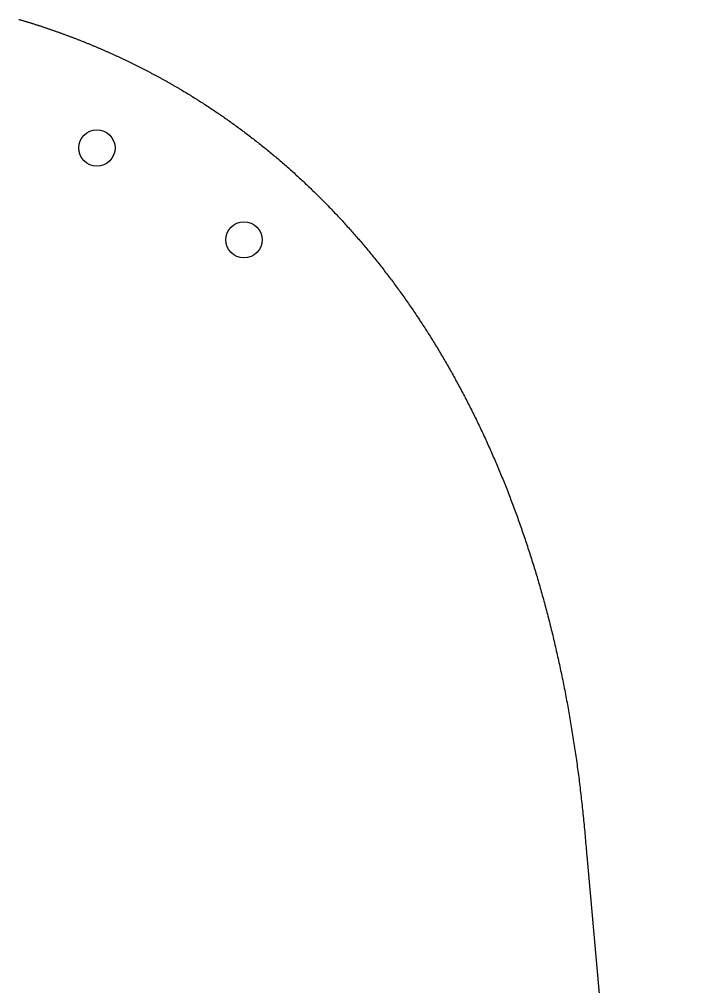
# Model space of a CAD drawing. Header units: millimetres. Extents: x 84 to 218, y -151 to -51.
# Drawn here: x 200.7 to 217.57, y -76.16 to -52.17 of the extents above; entities that cross this region are included whole.
import ezdxf

# ---------------------------------------------------------------- set-up
doc = ezdxf.new("R2010")
doc.units = ezdxf.units.MM
doc.layers.add('BLACK', color=250, linetype='CONTINUOUS')

msp = doc.modelspace()

# ---------------------------------------------------------------- linework, layer by layer
at = {"layer": 'BLACK', "linetype": 'CONTINUOUS'}
for p, q in [((200.692106, -52.166013), (200.710511, -52.171455)), ((200.710511, -52.171455), (200.728907, -52.176914)), ((200.728907, -52.176914), (200.747291, -52.182391)), ((200.747291, -52.182391), (200.765667, -52.187886)), ((200.765667, -52.187886), (200.784031, -52.193398)), ((200.784031, -52.193398), (200.802385, -52.198929)), ((200.802385, -52.198929), (200.820729, -52.204477)), ((200.820729, -52.204477), (200.839063, -52.210043)), ((200.839063, -52.210043), (200.857386, -52.215627)), ((200.857386, -52.215627), (200.8757, -52.221229)), ((200.8757, -52.221229), (200.894002, -52.226848)), ((200.894002, -52.226848), (200.912295, -52.232485)), ((200.912295, -52.232485), (200.930577, -52.23814)), ((200.930577, -52.23814), (200.94885, -52.243813)), ((200.94885, -52.243813), (200.967111, -52.249503)), ((200.967111, -52.249503), (200.985363, -52.255212)), ((200.985363, -52.255212), (201.003604, -52.260937)), ((201.003604, -52.260937), (201.021836, -52.266681)), ((201.021836, -52.266681), (201.040056, -52.272443)), ((201.040056, -52.272443), (201.058267, -52.278222)), ((201.058267, -52.278222), (201.076467, -52.284019)), ((201.076467, -52.284019), (201.094658, -52.289833)), ((201.094658, -52.289833), (201.112837, -52.295665)), ((201.112837, -52.295665), (201.131007, -52.301516)), ((201.131007, -52.301516), (201.149166, -52.307383)), ((201.149166, -52.307383), (201.167315, -52.313269)), ((201.167315, -52.313269), (201.185453, -52.319172)), ((201.185453, -52.319172), (201.203582, -52.325093)), ((201.203582, -52.325093), (201.2217, -52.331031)), ((201.2217, -52.331031), (201.239808, -52.336987)), ((201.239808, -52.336987), (201.257906, -52.342961)), ((201.257906, -52.342961), (201.275993, -52.348953)), ((201.275993, -52.348953), (201.29407, -52.354962)), ((201.29407, -52.354962), (201.312137, -52.360989)), ((201.312137, -52.360989), (201.330193, -52.367033)), ((201.330193, -52.367033), (201.34824, -52.373095)), ((201.34824, -52.373095), (201.366276, -52.379175)), ((201.366276, -52.379175), (201.384302, -52.385273)), ((201.384302, -52.385273), (201.402317, -52.391388)), ((201.402317, -52.391388), (201.420323, -52.397521)), ((201.420323, -52.397521), (201.438317, -52.403671)), ((201.438317, -52.403671), (201.456302, -52.409839)), ((201.456302, -52.409839), (201.474276, -52.416024)), ((201.474276, -52.416024), (201.492241, -52.422228)), ((201.492241, -52.422228), (201.510194, -52.428448)), ((201.510194, -52.428448), (201.528138, -52.434687)), ((201.528138, -52.434687), (201.546071, -52.440943)), ((201.546071, -52.440943), (201.563995, -52.447217)), ((201.563995, -52.447217), (201.581907, -52.453508)), ((201.581907, -52.453508), (201.59981, -52.459817)), ((201.59981, -52.459817), (201.617702, -52.466143)), ((201.617702, -52.466143), (201.635584, -52.472487)), ((201.635584, -52.472487), (201.653456, -52.478849)), ((201.653456, -52.478849), (201.671317, -52.485228)), ((201.671317, -52.485228), (201.689168, -52.491625)), ((201.689168, -52.491625), (201.70701, -52.498039)), ((201.70701, -52.498039), (201.72484, -52.504471)), ((201.72484, -52.504471), (201.742661, -52.51092)), ((201.742661, -52.51092), (201.76047, -52.517387)), ((201.76047, -52.517387), (201.77827, -52.523872)), ((201.77827, -52.523872), (201.79606, -52.530374)), ((201.79606, -52.530374), (201.813839, -52.536893)), ((201.813839, -52.536893), (201.831608, -52.54343)), ((201.831608, -52.54343), (201.849367, -52.549985)), ((201.849367, -52.549985), (201.867115, -52.556557)), ((201.867115, -52.556557), (201.884854, -52.563147)), ((201.884854, -52.563147), (201.902581, -52.569754)), ((201.902581, -52.569754), (201.920299, -52.576379)), ((201.920299, -52.576379), (201.938006, -52.583021)), ((201.938006, -52.583021), (201.955703, -52.589681)), ((201.955703, -52.589681), (201.97339, -52.596358)), ((201.97339, -52.596358), (201.991067, -52.603053)), ((201.991067, -52.603053), (202.008733, -52.609765)), ((202.008733, -52.609765), (202.026389, -52.616495)), ((202.026389, -52.616495), (202.044034, -52.623242)), ((202.044034, -52.623242), (202.06167, -52.630006)), ((202.06167, -52.630006), (202.079295, -52.636789)), ((202.079295, -52.636789), (202.09691, -52.643588)), ((202.09691, -52.643588), (202.114514, -52.650405)), ((202.114514, -52.650405), (202.132109, -52.65724)), ((202.132109, -52.65724), (202.149693, -52.664092)), ((202.149693, -52.664092), (202.167267, -52.670961)), ((202.167267, -52.670961), (202.18483, -52.677848)), ((202.18483, -52.677848), (202.202383, -52.684753)), ((202.202383, -52.684753), (202.219926, -52.691675)), ((202.219926, -52.691675), (202.237459, -52.698614)), ((202.237459, -52.698614), (202.254981, -52.705571)), ((202.254981, -52.705571), (202.272493, -52.712545)), ((202.272493, -52.712545), (202.289995, -52.719536)), ((202.289995, -52.719536), (202.307486, -52.726545)), ((202.307486, -52.726545), (202.324967, -52.733572)), ((202.324967, -52.733572), (202.342438, -52.740616)), ((202.342438, -52.740616), (202.359899, -52.747677)), ((202.359899, -52.747677), (202.377349, -52.754756)), ((202.377349, -52.754756), (202.394789, -52.761852)), ((202.394789, -52.761852), (202.412219, -52.768965)), ((202.412219, -52.768965), (202.429638, -52.776096)), ((202.429638, -52.776096), (202.447048, -52.783245)), ((202.447048, -52.783245), (202.464447, -52.79041)), ((202.464447, -52.79041), (202.481835, -52.797593)), ((202.481835, -52.797593), (202.499214, -52.804794)), ((202.499214, -52.804794), (202.516582, -52.812012)), ((202.516582, -52.812012), (202.533939, -52.819247)), ((202.533939, -52.819247), (202.551287, -52.8265)), ((202.551287, -52.8265), (202.568624, -52.83377)), ((202.568624, -52.83377), (202.585951, -52.841057)), ((202.585951, -52.841057), (202.603268, -52.848362)), ((202.603268, -52.848362), (202.620574, -52.855684)), ((202.620574, -52.855684), (202.63787, -52.863023)), ((202.63787, -52.863023), (202.655156, -52.87038)), ((202.655156, -52.87038), (202.672431, -52.877755)), ((202.672431, -52.877755), (202.689696, -52.885146)), ((202.689696, -52.885146), (202.706951, -52.892555)), ((202.706951, -52.892555), (202.724196, -52.899981)), ((202.724196, -52.899981), (202.74143, -52.907425)), ((202.74143, -52.907425), (202.758654, -52.914886)), ((202.758654, -52.914886), (202.775868, -52.922364)), ((202.775868, -52.922364), (202.793071, -52.92986)), ((202.793071, -52.92986), (202.810264, -52.937373)), ((202.810264, -52.937373), (202.827447, -52.944903)), ((202.827447, -52.944903), (202.844619, -52.95245)), ((202.844619, -52.95245), (202.861782, -52.960015)), ((202.861782, -52.960015), (202.878933, -52.967597)), ((202.878933, -52.967597), (202.896075, -52.975197)), ((202.896075, -52.975197), (202.913206, -52.982814)), ((202.913206, -52.982814), (202.930327, -52.990448)), ((202.930327, -52.990448), (202.947438, -52.998099)), ((202.947438, -52.998099), (202.964539, -53.005768)), ((202.964539, -53.005768), (202.981628, -53.013454)), ((202.981628, -53.013454), (202.998708, -53.021158)), ((202.998708, -53.021158), (203.015778, -53.028878)), ((203.015778, -53.028878), (203.032837, -53.036616)), ((203.032837, -53.036616), (203.049886, -53.044371)), ((203.049886, -53.044371), (203.066925, -53.052144)), ((203.066925, -53.052144), (203.083953, -53.059934)), ((203.083953, -53.059934), (203.100971, -53.067741)), ((203.100971, -53.067741), (203.117978, -53.075565)), ((203.117978, -53.075565), (203.134976, -53.083407)), ((203.134976, -53.083407), (203.151963, -53.091265)), ((203.151963, -53.091265), (203.16894, -53.099142)), ((203.16894, -53.099142), (203.185906, -53.107035)), ((203.185906, -53.107035), (203.202862, -53.114946)), ((203.202862, -53.114946), (203.219808, -53.122874)), ((203.219808, -53.122874), (203.236743, -53.130819)), ((203.236743, -53.130819), (203.253668, -53.138781)), ((203.253668, -53.138781), (203.270583, -53.146761)), ((203.270583, -53.146761), (203.287488, -53.154758)), ((203.287488, -53.154758), (203.304382, -53.162772)), ((203.304382, -53.162772), (203.321266, -53.170803)), ((203.321266, -53.170803), (203.33814, -53.178852)), ((203.33814, -53.178852), (203.355003, -53.186918)), ((203.355003, -53.186918), (203.371856, -53.195001)), ((203.371856, -53.195001), (203.388698, -53.203102)), ((203.388698, -53.203102), (203.405531, -53.211219)), ((203.405531, -53.211219), (203.422353, -53.219354)), ((203.422353, -53.219354), (203.439164, -53.227506)), ((203.439164, -53.227506), (203.455966, -53.235675)), ((203.455966, -53.235675), (203.472757, -53.243862)), ((203.472757, -53.243862), (203.489537, -53.252065)), ((203.489537, -53.252065), (203.506308, -53.260286)), ((203.506308, -53.260286), (203.523068, -53.268524)), ((203.523068, -53.268524), (203.539818, -53.27678)), ((203.539818, -53.27678), (203.556557, -53.285052)), ((203.556557, -53.285052), (203.573286, -53.293342)), ((203.573286, -53.293342), (203.590005, -53.301649)), ((203.590005, -53.301649), (203.606713, -53.309973)), ((203.606713, -53.309973), (203.623411, -53.318315)), ((203.623411, -53.318315), (203.640099, -53.326673)), ((203.640099, -53.326673), (203.656777, -53.335049)), ((203.656777, -53.335049), (203.673444, -53.343442)), ((203.673444, -53.343442), (203.6901, -53.351852)), ((203.6901, -53.351852), (203.706747, -53.360279)), ((203.706747, -53.360279), (203.723383, -53.368724)), ((203.723383, -53.368724), (203.740009, -53.377185)), ((203.740009, -53.377185), (203.756624, -53.385664)), ((203.756624, -53.385664), (203.773229, -53.39416)), ((203.773229, -53.39416), (203.789824, -53.402673)), ((203.789824, -53.402673), (203.806408, -53.411204)), ((203.806408, -53.411204), (203.822982, -53.419751)), ((203.822982, -53.419751), (203.839546, -53.428316)), ((203.839546, -53.428316), (203.8561, -53.436898)), ((203.8561, -53.436898), (203.872643, -53.445497)), ((203.872643, -53.445497), (203.889175, -53.454113)), ((203.889175, -53.454113), (203.905698, -53.462746)), ((203.905698, -53.462746), (203.92221, -53.471397)), ((203.92221, -53.471397), (203.938711, -53.480065)), ((203.938711, -53.480065), (203.955203, -53.488749)), ((203.955203, -53.488749), (203.971684, -53.497452)), ((203.971684, -53.497452), (203.988154, -53.506171)), ((203.988154, -53.506171), (204.004614, -53.514907)), ((204.004614, -53.514907), (204.021064, -53.52366)), ((204.021064, -53.52366), (204.037504, -53.532431)), ((204.037504, -53.532431), (204.053933, -53.541219)), ((204.053933, -53.541219), (204.070352, -53.550024)), ((204.070352, -53.550024), (204.08676, -53.558845)), ((204.08676, -53.558845), (204.103158, -53.567685)), ((204.103158, -53.567685), (204.119546, -53.576541)), ((204.119546, -53.576541), (204.135923, -53.585414)), ((204.135923, -53.585414), (204.15229, -53.594305)), ((204.15229, -53.594305), (204.168647, -53.603213)), ((204.168647, -53.603213), (204.184993, -53.612137)), ((204.184993, -53.612137), (204.201329, -53.621079)), ((204.201329, -53.621079), (204.217655, -53.630038)), ((204.217655, -53.630038), (204.23397, -53.639014)), ((204.23397, -53.639014), (204.250275, -53.648008)), ((204.250275, -53.648008), (204.266569, -53.657018)), ((204.266569, -53.657018), (204.282853, -53.666046)), ((204.282853, -53.666046), (204.299127, -53.67509)), ((204.299127, -53.67509), (204.31539, -53.684152)), ((204.31539, -53.684152), (204.331643, -53.693231)), ((204.331643, -53.693231), (204.347886, -53.702327)), ((204.347886, -53.702327), (204.364118, -53.71144)), ((204.364118, -53.71144), (204.38034, -53.72057)), ((204.38034, -53.72057), (204.396551, -53.729718)), ((204.396551, -53.729718), (204.412752, -53.738882)), ((204.412752, -53.738882), (204.428943, -53.748064)), ((204.428943, -53.748064), (204.445123, -53.757262)), ((204.445123, -53.757262), (204.461293, -53.766478)), ((204.461293, -53.766478), (204.477453, -53.775711)), ((204.477453, -53.775711), (204.493602, -53.784961)), ((204.493602, -53.784961), (204.50974, -53.794228)), ((204.50974, -53.794228), (204.525869, -53.803512)), ((204.525869, -53.803512), (204.541987, -53.812813)), ((204.541987, -53.812813), (204.558094, -53.822131)), ((204.558094, -53.822131), (204.574191, -53.831467)), ((204.574191, -53.831467), (204.590278, -53.840819)), ((204.590278, -53.840819), (204.606355, -53.850189)), ((204.606355, -53.850189), (204.62242, -53.859575)), ((204.62242, -53.859575), (204.638476, -53.868979)), ((204.638476, -53.868979), (204.654521, -53.8784)), ((204.654521, -53.8784), (204.670556, -53.887838)), ((204.670556, -53.887838), (204.68658, -53.897293)), ((204.68658, -53.897293), (204.718598, -53.916254)), ((204.718598, -53.916254), (204.750574, -53.935284)), ((204.750574, -53.935284), (204.782508, -53.954382)), ((204.782508, -53.954382), (204.8144, -53.973548)), ((204.8144, -53.973548), (204.846251, -53.992782)), ((204.846251, -53.992782), (204.87806, -54.012085)), ((204.87806, -54.012085), (204.909828, -54.031456)), ((204.909828, -54.031456), (204.941553, -54.050895)), ((204.941553, -54.050895), (204.973237, -54.070403)), ((204.973237, -54.070403), (205.004879, -54.089978)), ((205.004879, -54.089978), (205.03648, -54.109622)), ((205.03648, -54.109622), (205.068039, -54.129335)), ((205.068039, -54.129335), (205.099556, -54.149115)), ((205.099556, -54.149115), (205.131031, -54.168964)), ((205.131031, -54.168964), (205.162464, -54.18888)), ((205.162464, -54.18888), (205.193856, -54.208866)), ((205.193856, -54.208866), (205.225205, -54.228919)), ((205.225205, -54.228919), (205.256513, -54.24904)), ((205.256513, -54.24904), (205.287779, -54.26923)), ((205.287779, -54.26923), (205.319003, -54.289488)), ((205.319003, -54.289488), (205.350185, -54.309814)), ((205.350185, -54.309814), (205.381326, -54.330208)), ((205.381326, -54.330208), (205.412424, -54.35067)), ((205.412424, -54.35067), (205.44348, -54.371201)), ((205.44348, -54.371201), (205.474495, -54.3918)), ((205.474495, -54.3918), (205.505467, -54.412466)), ((205.505467, -54.412466), (205.536398, -54.433201)), ((205.536398, -54.433201), (205.567286, -54.454005)), ((205.567286, -54.454005), (205.598132, -54.474876)), ((205.598132, -54.474876), (205.628937, -54.495815)), ((205.628937, -54.495815), (205.659699, -54.516823)), ((205.659699, -54.516823), (205.690419, -54.537899)), ((205.690419, -54.537899), (205.721097, -54.559043)), ((205.721097, -54.559043), (205.751734, -54.580255)), ((205.751734, -54.580255), (205.782327, -54.601535)), ((205.782327, -54.601535), (205.812879, -54.622883)), ((205.812879, -54.622883), (205.843389, -54.644299)), ((205.843389, -54.644299), (205.873856, -54.665784)), ((205.873856, -54.665784), (205.904281, -54.687337)), ((205.904281, -54.687337), (205.934664, -54.708958)), ((205.934664, -54.708958), (205.965005, -54.730646)), ((205.965005, -54.730646), (205.995304, -54.752404)), ((205.995304, -54.752404), (206.02556, -54.774229)), ((206.02556, -54.774229), (206.055774, -54.796122)), ((206.055774, -54.796122), (206.085945, -54.818084)), ((206.085945, -54.818084), (206.116075, -54.840113)), ((206.116075, -54.840113), (206.146161, -54.862211)), ((206.146161, -54.862211), (206.176206, -54.884377)), ((206.176206, -54.884377), (206.206208, -54.906611)), ((206.206208, -54.906611), (206.236168, -54.928913)), ((206.236168, -54.928913), (206.266085, -54.951283)), ((206.266085, -54.951283), (206.29596, -54.973722)), ((206.29596, -54.973722), (206.325792, -54.996228)), ((206.325792, -54.996228), (206.355582, -55.018803)), ((206.355582, -55.018803), (206.385329, -55.041446)), ((206.385329, -55.041446), (206.415034, -55.064157)), ((206.415034, -55.064157), (206.444696, -55.086936)), ((206.444696, -55.086936), (206.474316, -55.109784)), ((206.474316, -55.109784), (206.503893, -55.132699)), ((206.503893, -55.132699), (206.533427, -55.155683)), ((206.533427, -55.155683), (206.562919, -55.178735)), ((206.562919, -55.178735), (206.592368, -55.201855)), ((206.592368, -55.201855), (206.621774, -55.225043)), ((206.621774, -55.225043), (206.651137, -55.2483)), ((206.651137, -55.2483), (206.680458, -55.271624)), ((206.680458, -55.271624), (206.709736, -55.295017)), ((206.709736, -55.295017), (206.738971, -55.318478)), ((206.738971, -55.318478), (206.768164, -55.342008)), ((206.768164, -55.342008), (206.797313, -55.365605)), ((206.797313, -55.365605), (206.82642, -55.389271)), ((206.82642, -55.389271), (206.855484, -55.413005)), ((206.855484, -55.413005), (206.884504, -55.436807)), ((206.884504, -55.436807), (206.913482, -55.460677)), ((206.913482, -55.460677), (206.942417, -55.484616)), ((206.942417, -55.484616), (206.971309, -55.508623)), ((206.971309, -55.508623), (207.000158, -55.532698)), ((207.000158, -55.532698), (207.028963, -55.556841)), ((207.028963, -55.556841), (207.057726, -55.581053)), ((207.057726, -55.581053), (207.086446, -55.605333)), ((207.086446, -55.605333), (207.115122, -55.629681)), ((207.115122, -55.629681), (207.143755, -55.654098)), ((207.143755, -55.654098), (207.172345, -55.678583)), ((207.172345, -55.678583), (207.200892, -55.703136)), ((207.200892, -55.703136), (207.229396, -55.727758)), ((207.229396, -55.727758), (207.257856, -55.752447)), ((207.257856, -55.752447), (207.286273, -55.777206)), ((207.286273, -55.777206), (207.314647, -55.802032)), ((207.314647, -55.802032), (207.342977, -55.826927)), ((207.342977, -55.826927), (207.371264, -55.851891)), ((207.371264, -55.851891), (207.399507, -55.876922)), ((207.399507, -55.876922), (207.427707, -55.902022)), ((207.427707, -55.902022), (207.455864, -55.927191)), ((207.455864, -55.927191), (207.483977, -55.952428)), ((207.483977, -55.952428), (207.512046, -55.977733)), ((207.512046, -55.977733), (207.540072, -56.003107)), ((207.540072, -56.003107), (207.568055, -56.028549)), ((207.568055, -56.028549), (207.595993, -56.05406)), ((207.595993, -56.05406), (207.623888, -56.079639)), ((207.623888, -56.079639), (207.651739, -56.105286)), ((207.651739, -56.105286), (207.679547, -56.131003)), ((207.679547, -56.131003), (207.707311, -56.156787)), ((207.707311, -56.156787), (207.735031, -56.18264)), ((207.735031, -56.18264), (207.762707, -56.208562)), ((207.762707, -56.208562), (207.790339, -56.234552)), ((207.790339, -56.234552), (207.817927, -56.260611)), ((207.817927, -56.260611), (207.845472, -56.286738)), ((207.845472, -56.286738), (207.872972, -56.312934)), ((207.872972, -56.312934), (207.900429, -56.339198)), ((207.900429, -56.339198), (207.927841, -56.365531)), ((207.927841, -56.365531), (207.95521, -56.391933)), ((207.95521, -56.391933), (207.982534, -56.418403)), ((207.982534, -56.418403), (208.009814, -56.444942)), ((208.009814, -56.444942), (208.03705, -56.47155)), ((208.03705, -56.47155), (208.064242, -56.498226)), ((208.064242, -56.498226), (208.091389, -56.524971)), ((208.091389, -56.524971), (208.118493, -56.551785)), ((208.118493, -56.551785), (208.145551, -56.578667)), ((208.145551, -56.578667), (208.172566, -56.605618)), ((208.172566, -56.605618), (208.199536, -56.632638)), ((208.199536, -56.632638), (208.226462, -56.659726)), ((208.226462, -56.659726), (208.253343, -56.686883)), ((208.253343, -56.686883), (208.28018, -56.71411)), ((208.28018, -56.71411), (208.306972, -56.741404)), ((208.306972, -56.741404), (208.33372, -56.768768)), ((208.33372, -56.768768), (208.360423, -56.796201)), ((208.360423, -56.796201), (208.387082, -56.823702)), ((208.387082, -56.823702), (208.413696, -56.851272)), ((208.413696, -56.851272), (208.440265, -56.878911)), ((208.440265, -56.878911), (208.466789, -56.906619)), ((208.466789, -56.906619), (208.493268, -56.934396)), ((208.493268, -56.934396), (208.519703, -56.962242)), ((208.519703, -56.962242), (208.546093, -56.990156)), ((208.546093, -56.990156), (208.572438, -57.01814)), ((208.572438, -57.01814), (208.598737, -57.046193)), ((208.598737, -57.046193), (208.624992, -57.074314)), ((208.624992, -57.074314), (208.651202, -57.102505)), ((208.651202, -57.102505), (208.677367, -57.130764)), ((208.677367, -57.130764), (208.703487, -57.159093)), ((208.703487, -57.159093), (208.729561, -57.187491)), ((208.729561, -57.187491), (208.75559, -57.215957)), ((208.75559, -57.215957), (208.781574, -57.244493)), ((208.781574, -57.244493), (208.807513, -57.273098)), ((208.807513, -57.273098), (208.833406, -57.301772)), ((208.833406, -57.301772), (208.859254, -57.330515)), ((208.859254, -57.330515), (208.885057, -57.359328)), ((208.885057, -57.359328), (208.910814, -57.388209)), ((208.910814, -57.388209), (208.936526, -57.41716)), ((208.936526, -57.41716), (208.962192, -57.44618)), ((208.962192, -57.44618), (208.987812, -57.475269)), ((208.987812, -57.475269), (209.013387, -57.504427)), ((209.013387, -57.504427), (209.038916, -57.533655)), ((209.038916, -57.533655), (209.0644, -57.562952)), ((209.0644, -57.562952), (209.089837, -57.592318)), ((209.089837, -57.592318), (209.115229, -57.621753)), ((209.115229, -57.621753), (209.140575, -57.651258)), ((209.140575, -57.651258), (209.165875, -57.680832)), ((209.165875, -57.680832), (209.191129, -57.710476)), ((209.191129, -57.710476), (209.216337, -57.740189)), ((209.216337, -57.740189), (209.241499, -57.769971)), ((209.241499, -57.769971), (209.266615, -57.799823)), ((209.266615, -57.799823), (209.291685, -57.829744)), ((209.291685, -57.829744), (209.316709, -57.859735)), ((209.316709, -57.859735), (209.341686, -57.889795)), ((209.341686, -57.889795), (209.366617, -57.919924)), ((209.366617, -57.919924), (209.391502, -57.950124)), ((209.391502, -57.950124), (209.416341, -57.980392)), ((209.416341, -57.980392), (209.441133, -58.01073)), ((209.441133, -58.01073), (209.465878, -58.041138)), ((209.465878, -58.041138), (209.490577, -58.071616)), ((209.490577, -58.071616), (209.51523, -58.102163)), ((209.51523, -58.102163), (209.539835, -58.132779)), ((209.539835, -58.132779), (209.564395, -58.163466)), ((209.564395, -58.163466), (209.588907, -58.194222)), ((209.588907, -58.194222), (209.613373, -58.225047)), ((209.613373, -58.225047), (209.637792, -58.255943)), ((209.637792, -58.255943), (209.662163, -58.286908)), ((209.662163, -58.286908), (209.686489, -58.317943)), ((209.686489, -58.317943), (209.710767, -58.349048)), ((209.710767, -58.349048), (209.734998, -58.380222)), ((209.734998, -58.380222), (209.759182, -58.411466)), ((209.759182, -58.411466), (209.783318, -58.44278)), ((209.783318, -58.44278), (209.807408, -58.474164)), ((209.807408, -58.474164), (209.831451, -58.505618)), ((209.831451, -58.505618), (209.855446, -58.537142)), ((209.855446, -58.537142), (209.879393, -58.568736)), ((209.879393, -58.568736), (209.903294, -58.600399)), ((209.903294, -58.600399), (209.927147, -58.632133)), ((209.927147, -58.632133), (209.950952, -58.663936)), ((209.950952, -58.663936), (209.97471, -58.69581)), ((209.97471, -58.69581), (209.998421, -58.727753)), ((209.998421, -58.727753), (210.022083, -58.759767)), ((210.022083, -58.759767), (210.045698, -58.791851)), ((210.045698, -58.791851), (210.069265, -58.824004)), ((210.069265, -58.824004), (210.092785, -58.856228)), ((210.092785, -58.856228), (210.116256, -58.888522)), ((210.116256, -58.888522), (210.13968, -58.920886)), ((210.13968, -58.920886), (210.163055, -58.953321)), ((210.163055, -58.953321), (210.186383, -58.985825)), ((210.186383, -58.985825), (210.209662, -59.0184)), ((210.209662, -59.0184), (210.232893, -59.051045)), ((210.232893, -59.051045), (210.256076, -59.08376)), ((210.256076, -59.08376), (210.279211, -59.116545)), ((210.279211, -59.116545), (210.302297, -59.149401)), ((210.302297, -59.149401), (210.325336, -59.182327)), ((210.325336, -59.182327), (210.348325, -59.215323)), ((210.348325, -59.215323), (210.371266, -59.24839)), ((210.371266, -59.24839), (210.394159, -59.281527)), ((210.394159, -59.281527), (210.417003, -59.314735)), ((210.417003, -59.314735), (210.439798, -59.348012)), ((210.439798, -59.348012), (210.462544, -59.381361)), ((210.462544, -59.381361), (210.485242, -59.41478)), ((210.485242, -59.41478), (210.507891, -59.448269)), ((210.507891, -59.448269), (210.530491, -59.481829)), ((210.530491, -59.481829), (210.553042, -59.515459)), ((210.553042, -59.515459), (210.575543, -59.54916)), ((210.575543, -59.54916), (210.597996, -59.582931)), ((210.597996, -59.582931), (210.6204, -59.616773)), ((210.6204, -59.616773), (210.642754, -59.650686)), ((210.642754, -59.650686), (210.66506, -59.684669)), ((210.66506, -59.684669), (210.687315, -59.718723)), ((210.687315, -59.718723), (210.709522, -59.752848)), ((210.709522, -59.752848), (210.731679, -59.787043)), ((210.731679, -59.787043), (210.753786, -59.821309)), ((210.753786, -59.821309), (210.775844, -59.855646)), ((210.775844, -59.855646), (210.797852, -59.890053)), ((210.797852, -59.890053), (210.819811, -59.924532)), ((210.819811, -59.924532), (210.841719, -59.959081)), ((210.841719, -59.959081), (210.863578, -59.993701)), ((210.863578, -59.993701), (210.885387, -60.028391)), ((210.885387, -60.028391), (210.907146, -60.063153)), ((210.907146, -60.063153), (210.928855, -60.097986)), ((210.928855, -60.097986), (210.950514, -60.132889)), ((210.950514, -60.132889), (210.972123, -60.167863)), ((210.972123, -60.167863), (210.993681, -60.202909)), ((210.993681, -60.202909), (211.015189, -60.238025)), ((211.015189, -60.238025), (211.036647, -60.273212)), ((211.036647, -60.273212), (211.058055, -60.30847)), ((211.058055, -60.30847), (211.079412, -60.3438)), ((211.079412, -60.3438), (211.100718, -60.3792)), ((211.100718, -60.3792), (211.121974, -60.414672)), ((211.121974, -60.414672), (211.143179, -60.450214)), ((211.143179, -60.450214), (211.164333, -60.485828)), ((211.164333, -60.485828), (211.185437, -60.521513)), ((211.185437, -60.521513), (211.206489, -60.557269)), ((211.206489, -60.557269), (211.227491, -60.593096)), ((211.227491, -60.593096), (211.248442, -60.628994)), ((211.248442, -60.628994), (211.269341, -60.664964)), ((211.269341, -60.664964), (211.29019, -60.701004)), ((211.29019, -60.701004), (211.310987, -60.737117)), ((211.310987, -60.737117), (211.331733, -60.7733)), ((211.331733, -60.7733), (211.352428, -60.809555)), ((211.352428, -60.809555), (211.373071, -60.845881)), ((211.373071, -60.845881), (211.393663, -60.882278)), ((211.393663, -60.882278), (211.414203, -60.918747)), ((211.414203, -60.918747), (211.434691, -60.955287)), ((211.434691, -60.955287), (211.455128, -60.991898)), ((211.455128, -60.991898), (211.475513, -61.028581)), ((211.475513, -61.028581), (211.495846, -61.065336)), ((211.495846, -61.065336), (211.516128, -61.102162)), ((211.516128, -61.102162), (211.536357, -61.139059)), ((211.536357, -61.139059), (211.556534, -61.176028)), ((211.556534, -61.176028), (211.576659, -61.213068)), ((211.576659, -61.213068), (211.596732, -61.25018)), ((211.596732, -61.25018), (211.616753, -61.287364)), ((211.616753, -61.287364), (211.636721, -61.324619)), ((211.636721, -61.324619), (211.656637, -61.361946)), ((211.656637, -61.361946), (211.676501, -61.399344)), ((211.676501, -61.399344), (211.696312, -61.436814)), ((211.696312, -61.436814), (211.71607, -61.474356)), ((211.71607, -61.474356), (211.735776, -61.511969)), ((211.735776, -61.511969), (211.755428, -61.549655)), ((211.755428, -61.549655), (211.775028, -61.587411)), ((211.775028, -61.587411), (211.794575, -61.62524)), ((211.794575, -61.62524), (211.81407, -61.66314)), ((211.81407, -61.66314), (211.833511, -61.701113)), ((211.833511, -61.701113), (211.852898, -61.739157)), ((211.852898, -61.739157), (211.872233, -61.777272)), ((211.872233, -61.777272), (211.891515, -61.81546)), ((211.891515, -61.81546), (211.910743, -61.85372)), ((211.910743, -61.85372), (211.929917, -61.892051)), ((211.929917, -61.892051), (211.949038, -61.930454)), ((211.949038, -61.930454), (211.968106, -61.968929)), ((211.968106, -61.968929), (211.98712, -62.007477)), ((211.98712, -62.007477), (212.00608, -62.046096)), ((212.00608, -62.046096), (212.024986, -62.084787)), ((212.024986, -62.084787), (212.043839, -62.12355)), ((212.043839, -62.12355), (212.062637, -62.162385)), ((212.062637, -62.162385), (212.081382, -62.201292)), ((212.081382, -62.201292), (212.100072, -62.240272)), ((212.100072, -62.240272), (212.118708, -62.279323)), ((212.118708, -62.279323), (212.13729, -62.318446)), ((212.13729, -62.318446), (212.155818, -62.357642)), ((212.155818, -62.357642), (212.174291, -62.39691)), ((212.174291, -62.39691), (212.19271, -62.436249)), ((212.19271, -62.436249), (212.211074, -62.475661)), ((212.211074, -62.475661), (212.229383, -62.515146)), ((212.229383, -62.515146), (212.247638, -62.554702)), ((212.247638, -62.554702), (212.265838, -62.59433)), ((212.265838, -62.59433), (212.283983, -62.634031)), ((212.283983, -62.634031), (212.302073, -62.673804)), ((212.302073, -62.673804), (212.320108, -62.71365)), ((212.320108, -62.71365), (212.338088, -62.753567)), ((212.338088, -62.753567), (212.356013, -62.793557)), ((212.356013, -62.793557), (212.373882, -62.833619)), ((212.373882, -62.833619), (212.391696, -62.873754)), ((212.391696, -62.873754), (212.409455, -62.913961)), ((212.409455, -62.913961), (212.427158, -62.95424)), ((212.427158, -62.95424), (212.444805, -62.994592)), ((212.444805, -62.994592), (212.462397, -63.035016)), ((212.462397, -63.035016), (212.479933, -63.075512)), ((212.479933, -63.075512), (212.497414, -63.116081)), ((212.497414, -63.116081), (212.514838, -63.156723)), ((212.514838, -63.156723), (212.532206, -63.197437)), ((212.532206, -63.197437), (212.549519, -63.238223)), ((212.549519, -63.238223), (212.566775, -63.279082)), ((212.566775, -63.279082), (212.583975, -63.320013)), ((212.583975, -63.320013), (212.601118, -63.361017)), ((212.601118, -63.361017), (212.618205, -63.402094)), ((212.618205, -63.402094), (212.635236, -63.443243)), ((212.635236, -63.443243), (212.65221, -63.484464)), ((212.65221, -63.484464), (212.669128, -63.525759)), ((212.669128, -63.525759), (212.685988, -63.567125)), ((212.685988, -63.567125), (212.702792, -63.608565)), ((212.702792, -63.608565), (212.719539, -63.650077)), ((212.719539, -63.650077), (212.736229, -63.691662)), ((212.736229, -63.691662), (212.752862, -63.733319)), ((212.752862, -63.733319), (212.769438, -63.775049)), ((212.769438, -63.775049), (212.785957, -63.816852)), ((212.785957, -63.816852), (212.802418, -63.858728)), ((212.802418, -63.858728), (212.818822, -63.900676)), ((212.818822, -63.900676), (212.835168, -63.942697)), ((212.835168, -63.942697), (212.851457, -63.984791)), ((212.851457, -63.984791), (212.867688, -64.026957)), ((212.867688, -64.026957), (212.883862, -64.069196)), ((212.883862, -64.069196), (212.899977, -64.111508)), ((212.899977, -64.111508), (212.916035, -64.153893)), ((212.916035, -64.153893), (212.932035, -64.196351)), ((212.932035, -64.196351), (212.947976, -64.238882)), ((212.947976, -64.238882), (212.96386, -64.281485)), ((212.96386, -64.281485), (212.979685, -64.324161)), ((212.979685, -64.324161), (212.995452, -64.36691)), ((212.995452, -64.36691), (213.011161, -64.409733)), ((213.011161, -64.409733), (213.026811, -64.452627)), ((213.026811, -64.452627), (213.042402, -64.495595)), ((213.042402, -64.495595), (213.057935, -64.538636)), ((213.057935, -64.538636), (213.073409, -64.58175)), ((213.073409, -64.58175), (213.088824, -64.624937)), ((213.088824, -64.624937), (213.104181, -64.668196)), ((213.104181, -64.668196), (213.119478, -64.711529)), ((213.119478, -64.711529), (213.134716, -64.754934)), ((213.134716, -64.754934), (213.149895, -64.798413)), ((213.149895, -64.798413), (213.165015, -64.841965)), ((213.165015, -64.841965), (213.180075, -64.885589)), ((213.180075, -64.885589), (213.195076, -64.929287)), ((213.195076, -64.929287), (213.210017, -64.973058)), ((213.210017, -64.973058), (213.224899, -65.016901)), ((213.224899, -65.016901), (213.239721, -65.060818)), ((213.239721, -65.060818), (213.254483, -65.104808)), ((213.254483, -65.104808), (213.269186, -65.148871)), ((213.269186, -65.148871), (213.283828, -65.193007)), ((213.283828, -65.193007), (213.29841, -65.237216)), ((213.29841, -65.237216), (213.312932, -65.281498)), ((213.312932, -65.281498), (213.327394, -65.325854)), ((213.327394, -65.325854), (213.341796, -65.370282)), ((213.341796, -65.370282), (213.356137, -65.414784)), ((213.356137, -65.414784), (213.370418, -65.459359)), ((213.370418, -65.459359), (213.384638, -65.504007)), ((213.384638, -65.504007), (213.398797, -65.548728)), ((213.398797, -65.548728), (213.412896, -65.593522)), ((213.412896, -65.593522), (213.426934, -65.63839)), ((213.426934, -65.63839), (213.44091, -65.683331)), ((213.44091, -65.683331), (213.454826, -65.728344)), ((213.454826, -65.728344), (213.468681, -65.773432)), ((213.468681, -65.773432), (213.482474, -65.818592)), ((213.482474, -65.818592), (213.496206, -65.863825)), ((213.496206, -65.863825), (213.509877, -65.909132)), ((213.509877, -65.909132), (213.523486, -65.954512)), ((213.523486, -65.954512), (213.537034, -65.999966)), ((213.537034, -65.999966), (213.55052, -66.045492)), ((213.55052, -66.045492), (213.563944, -66.091092)), ((213.563944, -66.091092), (213.577306, -66.136765)), ((213.577306, -66.136765), (213.590607, -66.182512)), ((213.590607, -66.182512), (213.603845, -66.228331)), ((213.603845, -66.228331), (213.617021, -66.274224)), ((213.617021, -66.274224), (213.630135, -66.32019)), ((213.630135, -66.32019), (213.643187, -66.36623)), ((213.643187, -66.36623), (213.656176, -66.412343)), ((213.656176, -66.412343), (213.669103, -66.458529)), ((213.669103, -66.458529), (213.681967, -66.504789)), ((213.681967, -66.504789), (213.694769, -66.551121)), ((213.694769, -66.551121), (213.707508, -66.597528)), ((213.707508, -66.597528), (213.720184, -66.644007)), ((213.720184, -66.644007), (213.732797, -66.69056)), ((213.732797, -66.69056), (213.745347, -66.737186)), ((213.745347, -66.737186), (213.757834, -66.783886)), ((213.757834, -66.783886), (213.770257, -66.830659)), ((213.770257, -66.830659), (213.782617, -66.877505)), ((213.782617, -66.877505), (213.794914, -66.924425)), ((213.794914, -66.924425), (213.807148, -66.971418)), ((213.807148, -66.971418), (213.819318, -67.018484)), ((213.819318, -67.018484), (213.831424, -67.065624)), ((213.831424, -67.065624), (213.843466, -67.112837)), ((213.843466, -67.112837), (213.855444, -67.160123)), ((213.855444, -67.160123), (213.867359, -67.207483)), ((213.867359, -67.207483), (213.879209, -67.254917)), ((213.879209, -67.254917), (213.890996, -67.302423)), ((213.890996, -67.302423), (213.902718, -67.350004)), ((213.902718, -67.350004), (213.914375, -67.397657)), ((213.914375, -67.397657), (213.925969, -67.445384)), ((213.925969, -67.445384), (213.937497, -67.493184)), ((213.937497, -67.493184), (213.948961, -67.541058)), ((213.948961, -67.541058), (213.960361, -67.589005)), ((213.960361, -67.589005), (213.971695, -67.637026)), ((213.971695, -67.637026), (213.982965, -67.685119)), ((213.982965, -67.685119), (213.99417, -67.733287)), ((213.99417, -67.733287), (214.005309, -67.781528)), ((214.005309, -67.781528), (214.016384, -67.829842)), ((214.016384, -67.829842), (214.027393, -67.878229)), ((214.027393, -67.878229), (214.038337, -67.92669)), ((214.038337, -67.92669), (214.049215, -67.975225)), ((214.049215, -67.975225), (214.060028, -68.023833)), ((214.060028, -68.023833), (214.070775, -68.072514)), ((214.070775, -68.072514), (214.081456, -68.121268)), ((214.081456, -68.121268), (214.092072, -68.170097)), ((214.092072, -68.170097), (214.102621, -68.218998)), ((214.102621, -68.218998), (214.113105, -68.267973)), ((214.113105, -68.267973), (214.123522, -68.317021)), ((214.123522, -68.317021), (214.133874, -68.366143)), ((214.133874, -68.366143), (214.144158, -68.415338)), ((214.144158, -68.415338), (214.154377, -68.464607)), ((214.154377, -68.464607), (214.164529, -68.513949)), ((214.164529, -68.513949), (214.174614, -68.563364)), ((214.174614, -68.563364), (214.184633, -68.612853)), ((214.184633, -68.612853), (214.194585, -68.662415)), ((214.194585, -68.662415), (214.20447, -68.71205)), ((214.20447, -68.71205), (214.214288, -68.761759)), ((214.214288, -68.761759), (214.224038, -68.811542)), ((214.224038, -68.811542), (214.233722, -68.861397)), ((214.233722, -68.861397), (214.243339, -68.911326)), ((214.243339, -68.911326), (214.252888, -68.961329)), ((214.252888, -68.961329), (214.262369, -69.011405)), ((214.262369, -69.011405), (214.271783, -69.061554)), ((214.271783, -69.061554), (214.28113, -69.111777)), ((214.28113, -69.111777), (214.290409, -69.162073)), ((214.290409, -69.162073), (214.299619, -69.212442)), ((214.299619, -69.212442), (214.308762, -69.262885)), ((214.308762, -69.262885), (214.317837, -69.313401)), ((214.317837, -69.313401), (214.326844, -69.36399)), ((214.326844, -69.36399), (214.335782, -69.414653)), ((214.335782, -69.414653), (214.344652, -69.465389)), ((214.344652, -69.465389), (214.353454, -69.516199)), ((214.353454, -69.516199), (214.362187, -69.567081)), ((214.362187, -69.567081), (214.370852, -69.618038)), ((214.370852, -69.618038), (214.379448, -69.669067)), ((214.379448, -69.669067), (214.387975, -69.72017)), ((214.387975, -69.72017), (214.396433, -69.771346)), ((214.396433, -69.771346), (214.404822, -69.822595)), ((214.404822, -69.822595), (214.413142, -69.873918)), ((214.413142, -69.873918), (214.421393, -69.925314)), ((214.421393, -69.925314), (214.429575, -69.976783)), ((214.429575, -69.976783), (214.437687, -70.028325)), ((214.437687, -70.028325), (214.44573, -70.079941)), ((214.44573, -70.079941), (214.453703, -70.13163)), ((214.453703, -70.13163), (214.461606, -70.183392)), ((214.461606, -70.183392), (214.46944, -70.235228)), ((214.46944, -70.235228), (214.477204, -70.287137)), ((214.477204, -70.287137), (214.484897, -70.339119)), ((214.484897, -70.339119), (214.492521, -70.391174)), ((214.492521, -70.391174), (214.500075, -70.443302)), ((214.500075, -70.443302), (214.507558, -70.495504)), ((214.507558, -70.495504), (214.514971, -70.547779)), ((214.514971, -70.547779), (214.522314, -70.600127)), ((214.522314, -70.600127), (214.529586, -70.652548)), ((214.529586, -70.652548), (214.536787, -70.705042)), ((214.536787, -70.705042), (214.543918, -70.757609)), ((214.543918, -70.757609), (214.550977, -70.81025)), ((214.550977, -70.81025), (214.557966, -70.862964)), ((214.557966, -70.862964), (214.564884, -70.915751)), ((214.564884, -70.915751), (214.57173, -70.968611)), ((214.57173, -70.968611), (214.578506, -71.021544)), ((214.578506, -71.021544), (214.58521, -71.07455)), ((214.58521, -71.07455), (214.591843, -71.127629)), ((214.591843, -71.127629), (214.598404, -71.180781)), ((214.598404, -71.180781), (214.604893, -71.234007)), ((214.604893, -71.234007), (214.611311, -71.287305)), ((214.611311, -71.287305), (214.617657, -71.340676)), ((214.617657, -71.340676), (214.623931, -71.394121)), ((214.623931, -71.394121), (214.630133, -71.447638)), ((214.630133, -71.447638), (214.636263, -71.501229)), ((214.636263, -71.501229), (214.642321, -71.554892)), ((214.642321, -71.554892), (214.648306, -71.608629)), ((214.648306, -71.608629), (214.654219, -71.662438)), ((214.654219, -71.662438), (214.66006, -71.71632)), ((214.66006, -71.71632), (214.665828, -71.770275)), ((214.665828, -71.770275), (214.671523, -71.824304)), ((214.671523, -71.824304), (214.677145, -71.878405)), ((214.677145, -71.878405), (214.682695, -71.932579)), ((214.682695, -71.932579), (214.688171, -71.986825)), ((214.688171, -71.986825), (214.693575, -72.041145)), ((214.693575, -72.041145), (214.698905, -72.095538)), ((214.698905, -72.095538), (214.704162, -72.150003)), ((214.704162, -72.150003), (214.709346, -72.204541)), ((214.709346, -72.204541), (214.714456, -72.259152)), ((214.714456, -72.259152), (214.719493, -72.313836)), ((214.719493, -72.313836), (214.724456, -72.368592)), ((214.724456, -72.368592), (214.729345, -72.423422)), ((214.729345, -72.423422), (214.73416, -72.478324)), ((214.73416, -72.478324), (214.738901, -72.533298)), ((214.738901, -72.533298), (214.743569, -72.588346)), ((214.743569, -72.588346), (214.748162, -72.643466)), ((214.748162, -72.643466), (214.752681, -72.698659)), ((214.752681, -72.698659), (214.757125, -72.753924)), ((214.757125, -72.753924), (214.761495, -72.809262)), ((214.761495, -72.809262), (214.765791, -72.864673)), ((214.765791, -72.864673), (214.77, -72.92)), ((214.77, -72.92), (217.57, -104.25))]:
    msp.add_line(p, q, dxfattribs=at)
at = {"layer": 'BLACK'}
for centre in [(202.62391, -55.357348), (206.270517, -57.636001)]:
    msp.add_circle(centre, 0.45, dxfattribs=at)

doc.saveas('drawing.dxf')
